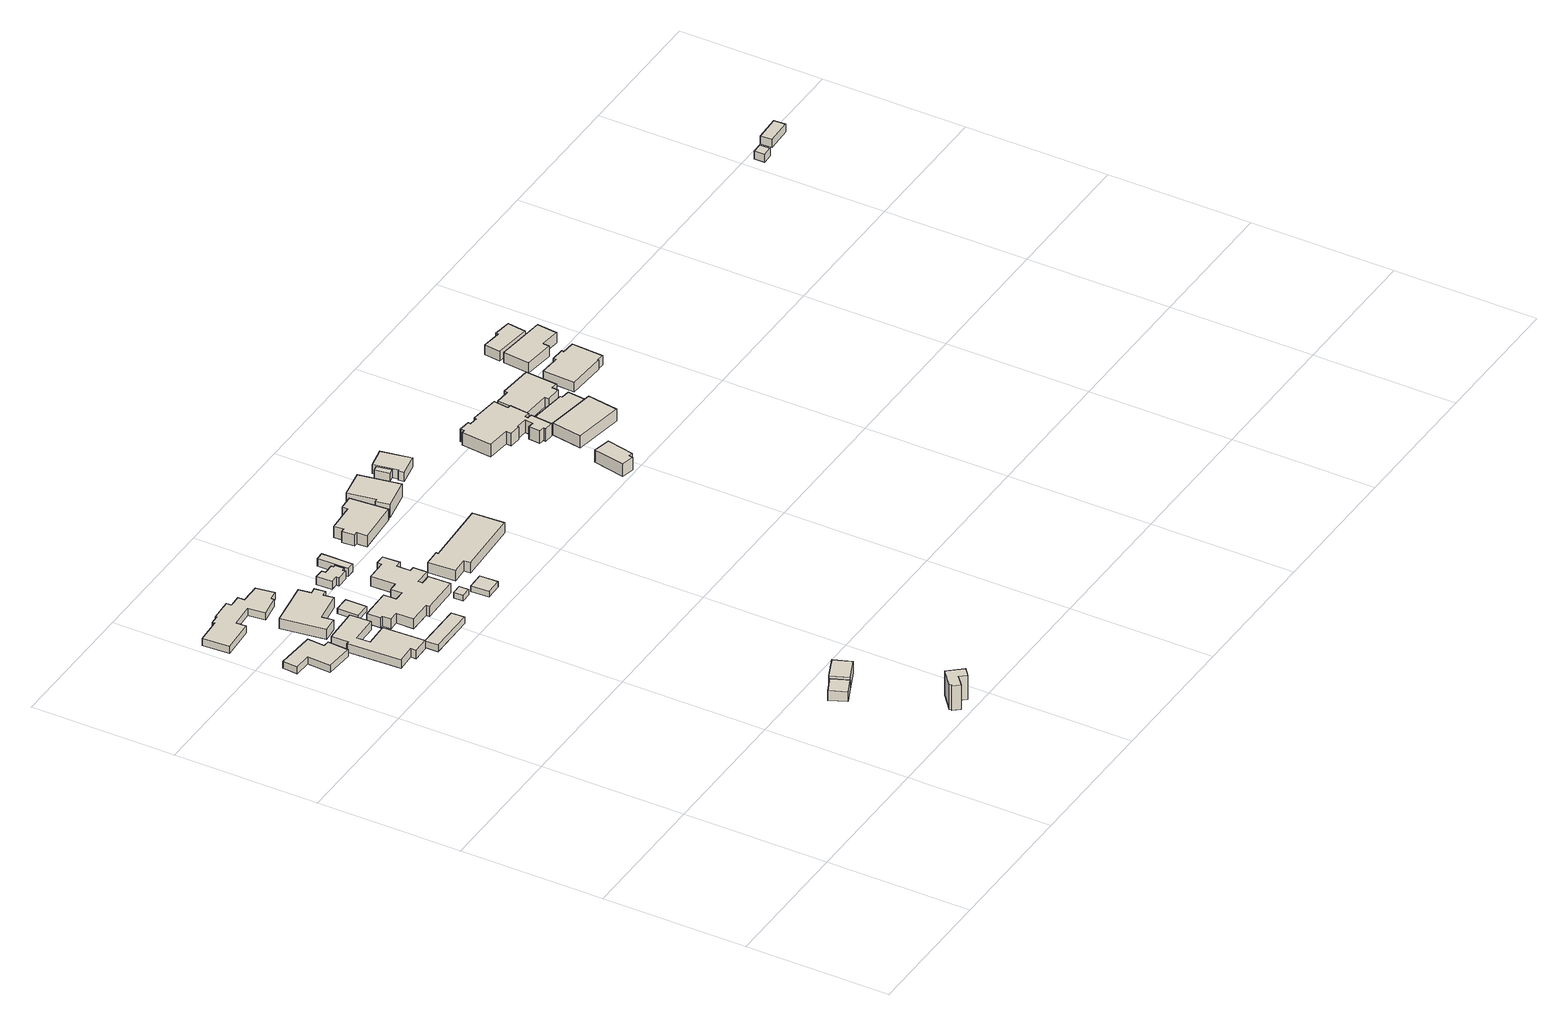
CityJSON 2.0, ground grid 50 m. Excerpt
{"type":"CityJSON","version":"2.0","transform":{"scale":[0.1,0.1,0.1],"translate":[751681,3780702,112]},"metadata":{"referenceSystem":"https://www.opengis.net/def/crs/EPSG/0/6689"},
"CityObjects":{
"building1":{"type":"Building","attributes":{"class":"3001","usage":"461","yearOfConstruction":"0001","measuredHeight":3.1,"storeysAboveGround":9999,"storeysBelowGround":9999,"RiverFloodingRiskAttribute.description":"4","RiverFloodingRiskAttribute.rank":"2","RiverFloodingRiskAttribute.depth":0.574,"RiverFloodingRiskAttribute.adminType":"2","RiverFloodingRiskAttribute.scale":"1","RiverFloodingRiskAttribute.duration":2.5,"BuildingDetailAttribute.totalFloorArea":-9999,"BuildingDetailAttribute.buildingFootprintArea":-9999,"BuildingDetailAttribute.buildingStructureType":"611","BuildingDetailAttribute.fireproofStructureType":"1011","BuildingDetailAttribute.landUseType":"231","BuildingDetailAttribute.specifiedBuildingCoverageRate":-9999,"BuildingDetailAttribute.specifiedFloorAreaRate":-9999,"BuildingDetailAttribute.buildingHeight":-9999,"BuildingDetailAttribute.surveyYear":"0001","BuildingIDAttribute.prefecture":"35","BuildingIDAttribute.city":"35215"},"address":[{"country":"日本","locality":"山口県周南市大字米光米光上"}],"geometry":[{"type":"Solid","lod":"1","boundaries":[[[[0,1,2,3,4,5,6,7]],[[6,8,9,7]],[[5,10,8,6]],[[4,11,10,5]],[[3,12,11,4]],[[2,13,12,3]],[[1,14,13,2]],[[0,15,14,1]],[[7,9,15,0]],[[8,10,11,12,13,14,15,9]]]]}]},
"building2":{"type":"Building","attributes":{"class":"3001","usage":"461","yearOfConstruction":"0001","measuredHeight":6.3,"storeysAboveGround":9999,"storeysBelowGround":9999,"RiverFloodingRiskAttribute.description":"4","RiverFloodingRiskAttribute.rank":"1","RiverFloodingRiskAttribute.depth":0.335,"RiverFloodingRiskAttribute.adminType":"2","RiverFloodingRiskAttribute.scale":"1","RiverFloodingRiskAttribute.duration":2.9,"BuildingDetailAttribute.totalFloorArea":-9999,"BuildingDetailAttribute.buildingFootprintArea":-9999,"BuildingDetailAttribute.buildingStructureType":"611","BuildingDetailAttribute.fireproofStructureType":"1011","BuildingDetailAttribute.landUseType":"231","BuildingDetailAttribute.specifiedBuildingCoverageRate":-9999,"BuildingDetailAttribute.specifiedFloorAreaRate":-9999,"BuildingDetailAttribute.buildingHeight":-9999,"BuildingDetailAttribute.surveyYear":"0001","BuildingIDAttribute.prefecture":"35","BuildingIDAttribute.city":"35215"},"address":[{"country":"日本","locality":"山口県周南市大字米光米光上"}],"geometry":[{"type":"Solid","lod":"1","boundaries":[[[[16,17,18,19,20,21,22,23,24,25,26,27]],[[26,28,29,27]],[[25,30,28,26]],[[24,31,30,25]],[[23,32,31,24]],[[22,33,32,23]],[[21,34,33,22]],[[20,35,34,21]],[[19,36,35,20]],[[18,37,36,19]],[[17,38,37,18]],[[16,39,38,17]],[[27,29,39,16]],[[28,30,31,32,33,34,35,36,37,38,39,29]]]]}]},
"building3":{"type":"Building","attributes":{"class":"3001","usage":"461","yearOfConstruction":"0001","measuredHeight":4.3,"storeysAboveGround":9999,"storeysBelowGround":9999,"RiverFloodingRiskAttribute.description":"4","RiverFloodingRiskAttribute.rank":"2","RiverFloodingRiskAttribute.depth":1.68,"RiverFloodingRiskAttribute.adminType":"2","RiverFloodingRiskAttribute.scale":"2","RiverFloodingRiskAttribute.duration":1.9,"BuildingDetailAttribute.totalFloorArea":-9999,"BuildingDetailAttribute.buildingFootprintArea":-9999,"BuildingDetailAttribute.buildingStructureType":"611","BuildingDetailAttribute.fireproofStructureType":"1011","BuildingDetailAttribute.landUseType":"231","BuildingDetailAttribute.specifiedBuildingCoverageRate":-9999,"BuildingDetailAttribute.specifiedFloorAreaRate":-9999,"BuildingDetailAttribute.buildingHeight":-9999,"BuildingDetailAttribute.surveyYear":"0001","BuildingIDAttribute.prefecture":"35","BuildingIDAttribute.city":"35215"},"address":[{"country":"日本","locality":"山口県周南市大字米光米光上"}],"geometry":[{"type":"Solid","lod":"1","boundaries":[[[[40,41,42,43,44,45,46,47,48,49,50,51,52,53,54,55,56,57]],[[56,58,59,57]],[[55,60,58,56]],[[54,61,60,55]],[[53,62,61,54]],[[52,63,62,53]],[[51,64,63,52]],[[50,65,64,51]],[[49,66,65,50]],[[48,67,66,49]],[[47,68,67,48]],[[46,69,68,47]],[[45,70,69,46]],[[44,71,70,45]],[[43,72,71,44]],[[42,73,72,43]],[[41,74,73,42]],[[40,75,74,41]],[[57,59,75,40]],[[58,60,61,62,63,64,65,66,67,68,69,70,71,72,73,74,75,59]]]]}]},
"building4":{"type":"Building","attributes":{"class":"3001","usage":"461","yearOfConstruction":"0001","measuredHeight":4.8,"storeysAboveGround":9999,"storeysBelowGround":9999,"RiverFloodingRiskAttribute.description":"4","RiverFloodingRiskAttribute.rank":"1","RiverFloodingRiskAttribute.depth":0.196,"RiverFloodingRiskAttribute.adminType":"2","RiverFloodingRiskAttribute.scale":"1","RiverFloodingRiskAttribute.duration":2,"BuildingDetailAttribute.totalFloorArea":-9999,"BuildingDetailAttribute.buildingFootprintArea":-9999,"BuildingDetailAttribute.buildingStructureType":"611","BuildingDetailAttribute.fireproofStructureType":"1011","BuildingDetailAttribute.landUseType":"231","BuildingDetailAttribute.specifiedBuildingCoverageRate":-9999,"BuildingDetailAttribute.specifiedFloorAreaRate":-9999,"BuildingDetailAttribute.buildingHeight":-9999,"BuildingDetailAttribute.surveyYear":"0001","BuildingIDAttribute.prefecture":"35","BuildingIDAttribute.city":"35215"},"address":[{"country":"日本","locality":"山口県周南市大字米光米光上"}],"geometry":[{"type":"Solid","lod":"1","boundaries":[[[[76,77,78,79]],[[78,80,81,79]],[[77,82,80,78]],[[76,83,82,77]],[[79,81,83,76]],[[80,82,83,81]]]]}]},
"building5":{"type":"Building","attributes":{"class":"3001","usage":"461","yearOfConstruction":"0001","measuredHeight":6.4,"storeysAboveGround":9999,"storeysBelowGround":9999,"RiverFloodingRiskAttribute.description":"4","RiverFloodingRiskAttribute.rank":"2","RiverFloodingRiskAttribute.depth":2.05,"RiverFloodingRiskAttribute.adminType":"2","RiverFloodingRiskAttribute.scale":"2","RiverFloodingRiskAttribute.duration":2.2,"BuildingDetailAttribute.totalFloorArea":-9999,"BuildingDetailAttribute.buildingFootprintArea":-9999,"BuildingDetailAttribute.buildingStructureType":"611","BuildingDetailAttribute.fireproofStructureType":"1011","BuildingDetailAttribute.landUseType":"231","BuildingDetailAttribute.specifiedBuildingCoverageRate":-9999,"BuildingDetailAttribute.specifiedFloorAreaRate":-9999,"BuildingDetailAttribute.buildingHeight":-9999,"BuildingDetailAttribute.surveyYear":"0001","BuildingIDAttribute.prefecture":"35","BuildingIDAttribute.city":"35215"},"address":[{"country":"日本","locality":"山口県周南市大字米光米光上"}],"geometry":[{"type":"Solid","lod":"1","boundaries":[[[[84,85,86,87,88,89,90,91,92,93]],[[92,94,95,93]],[[91,96,94,92]],[[90,97,96,91]],[[89,98,97,90]],[[88,99,98,89]],[[87,100,99,88]],[[86,101,100,87]],[[85,102,101,86]],[[84,103,102,85]],[[93,95,103,84]],[[94,96,97,98,99,100,101,102,103,95]]]]}]},
"building6":{"type":"Building","attributes":{"class":"3001","usage":"461","yearOfConstruction":"0001","measuredHeight":9.2,"storeysAboveGround":9999,"storeysBelowGround":9999,"BuildingDetailAttribute.totalFloorArea":-9999,"BuildingDetailAttribute.buildingFootprintArea":-9999,"BuildingDetailAttribute.buildingStructureType":"611","BuildingDetailAttribute.fireproofStructureType":"1011","BuildingDetailAttribute.landUseType":"231","BuildingDetailAttribute.specifiedBuildingCoverageRate":-9999,"BuildingDetailAttribute.specifiedFloorAreaRate":-9999,"BuildingDetailAttribute.buildingHeight":-9999,"BuildingDetailAttribute.surveyYear":"0001","BuildingIDAttribute.prefecture":"35","BuildingIDAttribute.city":"35215"},"address":[{"country":"日本","locality":"山口県周南市大字米光米光上"}],"geometry":[{"type":"Solid","lod":"1","boundaries":[[[[104,105,106,107,108,109,110,111]],[[110,112,113,111]],[[109,114,112,110]],[[108,115,114,109]],[[107,116,115,108]],[[106,117,116,107]],[[105,118,117,106]],[[104,119,118,105]],[[111,113,119,104]],[[112,114,115,116,117,118,119,113]]]]}]},
"building7":{"type":"Building","attributes":{"class":"3003","usage":"461","yearOfConstruction":"0001","measuredHeight":3.3,"storeysAboveGround":9999,"storeysBelowGround":9999,"RiverFloodingRiskAttribute.description":"4","RiverFloodingRiskAttribute.rank":"2","RiverFloodingRiskAttribute.depth":1.26,"RiverFloodingRiskAttribute.adminType":"2","RiverFloodingRiskAttribute.scale":"1","RiverFloodingRiskAttribute.duration":6.4,"BuildingDetailAttribute.totalFloorArea":-9999,"BuildingDetailAttribute.buildingFootprintArea":-9999,"BuildingDetailAttribute.buildingStructureType":"611","BuildingDetailAttribute.fireproofStructureType":"1011","BuildingDetailAttribute.landUseType":"231","BuildingDetailAttribute.specifiedBuildingCoverageRate":-9999,"BuildingDetailAttribute.specifiedFloorAreaRate":-9999,"BuildingDetailAttribute.buildingHeight":-9999,"BuildingDetailAttribute.surveyYear":"0001","BuildingIDAttribute.prefecture":"35","BuildingIDAttribute.city":"35215"},"address":[{"country":"日本","locality":"山口県周南市大字米光米光上"}],"geometry":[{"type":"Solid","lod":"1","boundaries":[[[[120,121,122,123]],[[122,124,125,123]],[[121,126,124,122]],[[120,127,126,121]],[[123,125,127,120]],[[124,126,127,125]]]]}]},
"building8":{"type":"Building","attributes":{"class":"3003","usage":"461","yearOfConstruction":"0001","measuredHeight":2,"storeysAboveGround":9999,"storeysBelowGround":9999,"RiverFloodingRiskAttribute.description":"4","RiverFloodingRiskAttribute.rank":"1","RiverFloodingRiskAttribute.depth":0.029,"RiverFloodingRiskAttribute.adminType":"2","RiverFloodingRiskAttribute.scale":"1","RiverFloodingRiskAttribute.duration":2.2,"BuildingDetailAttribute.totalFloorArea":-9999,"BuildingDetailAttribute.buildingFootprintArea":-9999,"BuildingDetailAttribute.buildingStructureType":"611","BuildingDetailAttribute.fireproofStructureType":"1011","BuildingDetailAttribute.landUseType":"231","BuildingDetailAttribute.specifiedBuildingCoverageRate":-9999,"BuildingDetailAttribute.specifiedFloorAreaRate":-9999,"BuildingDetailAttribute.buildingHeight":-9999,"BuildingDetailAttribute.surveyYear":"0001","BuildingIDAttribute.prefecture":"35","BuildingIDAttribute.city":"35215"},"address":[{"country":"日本","locality":"山口県周南市大字米光米光上"}],"geometry":[{"type":"Solid","lod":"1","boundaries":[[[[128,129,130,131]],[[130,132,133,131]],[[129,134,132,130]],[[128,135,134,129]],[[131,133,135,128]],[[132,134,135,133]]]]}]},
"building9":{"type":"Building","attributes":{"class":"3001","usage":"461","yearOfConstruction":"0001","measuredHeight":4.9,"storeysAboveGround":9999,"storeysBelowGround":9999,"RiverFloodingRiskAttribute.description":"4","RiverFloodingRiskAttribute.rank":"1","RiverFloodingRiskAttribute.depth":0.303,"RiverFloodingRiskAttribute.adminType":"2","RiverFloodingRiskAttribute.scale":"1","RiverFloodingRiskAttribute.duration":2,"BuildingDetailAttribute.totalFloorArea":-9999,"BuildingDetailAttribute.buildingFootprintArea":-9999,"BuildingDetailAttribute.buildingStructureType":"611","BuildingDetailAttribute.fireproofStructureType":"1011","BuildingDetailAttribute.landUseType":"231","BuildingDetailAttribute.specifiedBuildingCoverageRate":-9999,"BuildingDetailAttribute.specifiedFloorAreaRate":-9999,"BuildingDetailAttribute.buildingHeight":-9999,"BuildingDetailAttribute.surveyYear":"0001","BuildingIDAttribute.prefecture":"35","BuildingIDAttribute.city":"35215"},"address":[{"country":"日本","locality":"山口県周南市大字米光米光上"}],"geometry":[{"type":"Solid","lod":"1","boundaries":[[[[136,137,138,139]],[[138,140,141,139]],[[137,142,140,138]],[[136,143,142,137]],[[139,141,143,136]],[[140,142,143,141]]]]}]},
"building10":{"type":"Building","attributes":{"class":"3001","usage":"461","yearOfConstruction":"0001","measuredHeight":6.1,"storeysAboveGround":9999,"storeysBelowGround":9999,"RiverFloodingRiskAttribute.description":"4","RiverFloodingRiskAttribute.rank":"1","RiverFloodingRiskAttribute.depth":0.135,"RiverFloodingRiskAttribute.adminType":"2","RiverFloodingRiskAttribute.scale":"1","RiverFloodingRiskAttribute.duration":3.1,"BuildingDetailAttribute.totalFloorArea":-9999,"BuildingDetailAttribute.buildingFootprintArea":-9999,"BuildingDetailAttribute.buildingStructureType":"611","BuildingDetailAttribute.fireproofStructureType":"1011","BuildingDetailAttribute.landUseType":"231","BuildingDetailAttribute.specifiedBuildingCoverageRate":-9999,"BuildingDetailAttribute.specifiedFloorAreaRate":-9999,"BuildingDetailAttribute.buildingHeight":-9999,"BuildingDetailAttribute.surveyYear":"0001","BuildingIDAttribute.prefecture":"35","BuildingIDAttribute.city":"35215"},"address":[{"country":"日本","locality":"山口県周南市大字米光米光上"}],"geometry":[{"type":"Solid","lod":"1","boundaries":[[[[144,145,146,147,148,149,150,151,152,153,154,155,156,157,158,159,160,161,162,163,164,165,166,167,168,169]],[[168,170,171,169]],[[167,172,170,168]],[[166,173,172,167]],[[165,174,173,166]],[[164,175,174,165]],[[163,176,175,164]],[[162,177,176,163]],[[161,178,177,162]],[[160,179,178,161]],[[159,180,179,160]],[[158,181,180,159]],[[157,182,181,158]],[[156,183,182,157]],[[155,184,183,156]],[[154,185,184,155]],[[153,186,185,154]],[[152,187,186,153]],[[151,188,187,152]],[[150,189,188,151]],[[149,190,189,150]],[[148,191,190,149]],[[147,192,191,148]],[[146,193,192,147]],[[145,194,193,146]],[[144,195,194,145]],[[169,171,195,144]],[[170,172,173,174,175,176,177,178,179,180,181,182,183,184,185,186,187,188,189,190,191,192,193,194,195,171]]]]}]},
"building11":{"type":"Building","attributes":{"class":"3001","usage":"461","yearOfConstruction":"0001","measuredHeight":3,"storeysAboveGround":9999,"storeysBelowGround":9999,"RiverFloodingRiskAttribute.description":"4","RiverFloodingRiskAttribute.rank":"2","RiverFloodingRiskAttribute.depth":1.84,"RiverFloodingRiskAttribute.adminType":"2","RiverFloodingRiskAttribute.scale":"2","RiverFloodingRiskAttribute.duration":2.2,"BuildingDetailAttribute.totalFloorArea":-9999,"BuildingDetailAttribute.buildingFootprintArea":-9999,"BuildingDetailAttribute.buildingStructureType":"611","BuildingDetailAttribute.fireproofStructureType":"1011","BuildingDetailAttribute.landUseType":"231","BuildingDetailAttribute.specifiedBuildingCoverageRate":-9999,"BuildingDetailAttribute.specifiedFloorAreaRate":-9999,"BuildingDetailAttribute.buildingHeight":-9999,"BuildingDetailAttribute.surveyYear":"0001","BuildingIDAttribute.prefecture":"35","BuildingIDAttribute.city":"35215"},"address":[{"country":"日本","locality":"山口県周南市大字米光米光上"}],"geometry":[{"type":"Solid","lod":"1","boundaries":[[[[196,197,198,199,200,201,202,203,204,205,206,207]],[[206,208,209,207]],[[205,210,208,206]],[[204,211,210,205]],[[203,212,211,204]],[[202,213,212,203]],[[201,214,213,202]],[[200,215,214,201]],[[199,216,215,200]],[[198,217,216,199]],[[197,218,217,198]],[[196,219,218,197]],[[207,209,219,196]],[[208,210,211,212,213,214,215,216,217,218,219,209]]]]}]},
"building12":{"type":"Building","attributes":{"class":"3003","usage":"461","yearOfConstruction":"0001","measuredHeight":2.1,"storeysAboveGround":9999,"storeysBelowGround":9999,"RiverFloodingRiskAttribute.description":"4","RiverFloodingRiskAttribute.rank":"2","RiverFloodingRiskAttribute.depth":0.839,"RiverFloodingRiskAttribute.adminType":"2","RiverFloodingRiskAttribute.scale":"1","RiverFloodingRiskAttribute.duration":3.1,"BuildingDetailAttribute.totalFloorArea":-9999,"BuildingDetailAttribute.buildingFootprintArea":-9999,"BuildingDetailAttribute.buildingStructureType":"611","BuildingDetailAttribute.fireproofStructureType":"1011","BuildingDetailAttribute.landUseType":"231","BuildingDetailAttribute.specifiedBuildingCoverageRate":-9999,"BuildingDetailAttribute.specifiedFloorAreaRate":-9999,"BuildingDetailAttribute.buildingHeight":-9999,"BuildingDetailAttribute.surveyYear":"0001","BuildingIDAttribute.prefecture":"35","BuildingIDAttribute.city":"35215"},"address":[{"country":"日本","locality":"山口県周南市大字米光米光上"}],"geometry":[{"type":"Solid","lod":"1","boundaries":[[[[220,221,222,223]],[[222,224,225,223]],[[221,226,224,222]],[[220,227,226,221]],[[223,225,227,220]],[[224,226,227,225]]]]}]},
"building13":{"type":"Building","attributes":{"class":"3003","usage":"461","yearOfConstruction":"0001","measuredHeight":3,"storeysAboveGround":9999,"storeysBelowGround":9999,"RiverFloodingRiskAttribute.description":"4","RiverFloodingRiskAttribute.rank":"2","RiverFloodingRiskAttribute.depth":2.14,"RiverFloodingRiskAttribute.adminType":"2","RiverFloodingRiskAttribute.scale":"2","RiverFloodingRiskAttribute.duration":2.3,"BuildingDetailAttribute.totalFloorArea":-9999,"BuildingDetailAttribute.buildingFootprintArea":-9999,"BuildingDetailAttribute.buildingStructureType":"611","BuildingDetailAttribute.fireproofStructureType":"1011","BuildingDetailAttribute.landUseType":"231","BuildingDetailAttribute.specifiedBuildingCoverageRate":-9999,"BuildingDetailAttribute.specifiedFloorAreaRate":-9999,"BuildingDetailAttribute.buildingHeight":-9999,"BuildingDetailAttribute.surveyYear":"0001","BuildingIDAttribute.prefecture":"35","BuildingIDAttribute.city":"35215"},"address":[{"country":"日本","locality":"山口県周南市大字米光米光上"}],"geometry":[{"type":"Solid","lod":"1","boundaries":[[[[228,229,230,231]],[[230,232,233,231]],[[229,234,232,230]],[[228,235,234,229]],[[231,233,235,228]],[[232,234,235,233]]]]}]},
"building14":{"type":"Building","attributes":{"class":"3001","usage":"461","yearOfConstruction":"0001","measuredHeight":3.3,"storeysAboveGround":9999,"storeysBelowGround":9999,"RiverFloodingRiskAttribute.description":"4","RiverFloodingRiskAttribute.rank":"2","RiverFloodingRiskAttribute.depth":0.809,"RiverFloodingRiskAttribute.adminType":"2","RiverFloodingRiskAttribute.scale":"1","RiverFloodingRiskAttribute.duration":6.5,"BuildingDetailAttribute.totalFloorArea":-9999,"BuildingDetailAttribute.buildingFootprintArea":-9999,"BuildingDetailAttribute.buildingStructureType":"611","BuildingDetailAttribute.fireproofStructureType":"1011","BuildingDetailAttribute.landUseType":"231","BuildingDetailAttribute.specifiedBuildingCoverageRate":-9999,"BuildingDetailAttribute.specifiedFloorAreaRate":-9999,"BuildingDetailAttribute.buildingHeight":-9999,"BuildingDetailAttribute.surveyYear":"0001","BuildingIDAttribute.prefecture":"35","BuildingIDAttribute.city":"35215"},"address":[{"country":"日本","locality":"山口県周南市大字米光米光上"}],"geometry":[{"type":"Solid","lod":"1","boundaries":[[[[236,237,238,239]],[[238,240,241,239]],[[237,242,240,238]],[[236,243,242,237]],[[239,241,243,236]],[[240,242,243,241]]]]}]},
"building15":{"type":"Building","attributes":{"class":"3001","usage":"461","yearOfConstruction":"0001","measuredHeight":5.7,"storeysAboveGround":9999,"storeysBelowGround":9999,"RiverFloodingRiskAttribute.description":"4","RiverFloodingRiskAttribute.rank":"1","RiverFloodingRiskAttribute.depth":0.335,"RiverFloodingRiskAttribute.adminType":"2","RiverFloodingRiskAttribute.scale":"1","RiverFloodingRiskAttribute.duration":3.1,"BuildingDetailAttribute.totalFloorArea":-9999,"BuildingDetailAttribute.buildingFootprintArea":-9999,"BuildingDetailAttribute.buildingStructureType":"611","BuildingDetailAttribute.fireproofStructureType":"1011","BuildingDetailAttribute.landUseType":"231","BuildingDetailAttribute.specifiedBuildingCoverageRate":-9999,"BuildingDetailAttribute.specifiedFloorAreaRate":-9999,"BuildingDetailAttribute.buildingHeight":-9999,"BuildingDetailAttribute.surveyYear":"0001","BuildingIDAttribute.prefecture":"35","BuildingIDAttribute.city":"35215"},"address":[{"country":"日本","locality":"山口県周南市大字米光米光上"}],"geometry":[{"type":"Solid","lod":"1","boundaries":[[[[244,245,246,247,248,249,250,251]],[[250,252,253,251]],[[249,254,252,250]],[[248,255,254,249]],[[247,256,255,248]],[[246,257,256,247]],[[245,258,257,246]],[[244,259,258,245]],[[251,253,259,244]],[[252,254,255,256,257,258,259,253]]]]}]},
"building16":{"type":"Building","attributes":{"class":"3001","usage":"461","yearOfConstruction":"0001","measuredHeight":6.4,"storeysAboveGround":9999,"storeysBelowGround":9999,"RiverFloodingRiskAttribute.description":"4","RiverFloodingRiskAttribute.rank":"2","RiverFloodingRiskAttribute.depth":1.6,"RiverFloodingRiskAttribute.adminType":"2","RiverFloodingRiskAttribute.scale":"2","RiverFloodingRiskAttribute.duration":2.3,"BuildingDetailAttribute.totalFloorArea":-9999,"BuildingDetailAttribute.buildingFootprintArea":-9999,"BuildingDetailAttribute.buildingStructureType":"611","BuildingDetailAttribute.fireproofStructureType":"1011","BuildingDetailAttribute.landUseType":"231","BuildingDetailAttribute.specifiedBuildingCoverageRate":-9999,"BuildingDetailAttribute.specifiedFloorAreaRate":-9999,"BuildingDetailAttribute.buildingHeight":-9999,"BuildingDetailAttribute.surveyYear":"0001","BuildingIDAttribute.prefecture":"35","BuildingIDAttribute.city":"35215"},"address":[{"country":"日本","locality":"山口県周南市大字米光米光上"}],"geometry":[{"type":"Solid","lod":"1","boundaries":[[[[260,261,262,263,264,265,266,267,268,269]],[[268,270,271,269]],[[267,272,270,268]],[[266,273,272,267]],[[265,274,273,266]],[[264,275,274,265]],[[263,276,275,264]],[[262,277,276,263]],[[261,278,277,262]],[[260,279,278,261]],[[269,271,279,260]],[[270,272,273,274,275,276,277,278,279,271]]]]}]},
"building17":{"type":"Building","attributes":{"class":"3001","usage":"461","yearOfConstruction":"0001","measuredHeight":6.3,"storeysAboveGround":9999,"storeysBelowGround":9999,"RiverFloodingRiskAttribute.description":"4","RiverFloodingRiskAttribute.rank":"2","RiverFloodingRiskAttribute.depth":1.53,"RiverFloodingRiskAttribute.adminType":"2","RiverFloodingRiskAttribute.scale":"2","RiverFloodingRiskAttribute.duration":1.5,"BuildingDetailAttribute.totalFloorArea":-9999,"BuildingDetailAttribute.buildingFootprintArea":-9999,"BuildingDetailAttribute.buildingStructureType":"611","BuildingDetailAttribute.fireproofStructureType":"1011","BuildingDetailAttribute.landUseType":"231","BuildingDetailAttribute.specifiedBuildingCoverageRate":-9999,"BuildingDetailAttribute.specifiedFloorAreaRate":-9999,"BuildingDetailAttribute.buildingHeight":-9999,"BuildingDetailAttribute.surveyYear":"0001","BuildingIDAttribute.prefecture":"35","BuildingIDAttribute.city":"35215"},"address":[{"country":"日本","locality":"山口県周南市大字米光米光上"}],"geometry":[{"type":"Solid","lod":"1","boundaries":[[[[280,281,282,283,284,285]],[[284,286,287,285]],[[283,288,286,284]],[[282,289,288,283]],[[281,290,289,282]],[[280,291,290,281]],[[285,287,291,280]],[[286,288,289,290,291,287]]]]}]},
"building18":{"type":"Building","attributes":{"class":"3003","usage":"461","yearOfConstruction":"0001","measuredHeight":3,"storeysAboveGround":9999,"storeysBelowGround":9999,"RiverFloodingRiskAttribute.description":"4","RiverFloodingRiskAttribute.rank":"2","RiverFloodingRiskAttribute.depth":1.66,"RiverFloodingRiskAttribute.adminType":"2","RiverFloodingRiskAttribute.scale":"2","RiverFloodingRiskAttribute.duration":1.5,"BuildingDetailAttribute.totalFloorArea":-9999,"BuildingDetailAttribute.buildingFootprintArea":-9999,"BuildingDetailAttribute.buildingStructureType":"611","BuildingDetailAttribute.fireproofStructureType":"1011","BuildingDetailAttribute.landUseType":"231","BuildingDetailAttribute.specifiedBuildingCoverageRate":-9999,"BuildingDetailAttribute.specifiedFloorAreaRate":-9999,"BuildingDetailAttribute.buildingHeight":-9999,"BuildingDetailAttribute.surveyYear":"0001","BuildingIDAttribute.prefecture":"35","BuildingIDAttribute.city":"35215"},"address":[{"country":"日本","locality":"山口県周南市大字米光米光上"}],"geometry":[{"type":"Solid","lod":"1","boundaries":[[[[292,293,294,295]],[[294,296,297,295]],[[293,298,296,294]],[[292,299,298,293]],[[295,297,299,292]],[[296,298,299,297]]]]}]},
"building19":{"type":"Building","attributes":{"class":"3001","usage":"461","yearOfConstruction":"0001","measuredHeight":3.7,"storeysAboveGround":9999,"storeysBelowGround":9999,"RiverFloodingRiskAttribute.description":"4","RiverFloodingRiskAttribute.rank":"2","RiverFloodingRiskAttribute.depth":1.53,"RiverFloodingRiskAttribute.adminType":"2","RiverFloodingRiskAttribute.scale":"2","RiverFloodingRiskAttribute.duration":1.5,"BuildingDetailAttribute.totalFloorArea":-9999,"BuildingDetailAttribute.buildingFootprintArea":-9999,"BuildingDetailAttribute.buildingStructureType":"611","BuildingDetailAttribute.fireproofStructureType":"1011","BuildingDetailAttribute.landUseType":"231","BuildingDetailAttribute.specifiedBuildingCoverageRate":-9999,"BuildingDetailAttribute.specifiedFloorAreaRate":-9999,"BuildingDetailAttribute.buildingHeight":-9999,"BuildingDetailAttribute.surveyYear":"0001","BuildingIDAttribute.prefecture":"35","BuildingIDAttribute.city":"35215"},"address":[{"country":"日本","locality":"山口県周南市大字米光米光上"}],"geometry":[{"type":"Solid","lod":"1","boundaries":[[[[300,301,302,303,304,305]],[[304,306,307,305]],[[303,308,306,304]],[[302,309,308,303]],[[301,310,309,302]],[[300,311,310,301]],[[305,307,311,300]],[[306,308,309,310,311,307]]]]}]},
"building20":{"type":"Building","attributes":{"class":"3001","usage":"461","yearOfConstruction":"0001","measuredHeight":5.8,"storeysAboveGround":9999,"storeysBelowGround":9999,"RiverFloodingRiskAttribute.description":"4","RiverFloodingRiskAttribute.rank":"2","RiverFloodingRiskAttribute.depth":0.512,"RiverFloodingRiskAttribute.adminType":"2","RiverFloodingRiskAttribute.scale":"1","RiverFloodingRiskAttribute.duration":5.8,"BuildingDetailAttribute.totalFloorArea":-9999,"BuildingDetailAttribute.buildingFootprintArea":-9999,"BuildingDetailAttribute.buildingStructureType":"611","BuildingDetailAttribute.fireproofStructureType":"1011","BuildingDetailAttribute.landUseType":"231","BuildingDetailAttribute.specifiedBuildingCoverageRate":-9999,"BuildingDetailAttribute.specifiedFloorAreaRate":-9999,"BuildingDetailAttribute.buildingHeight":-9999,"BuildingDetailAttribute.surveyYear":"0001","BuildingIDAttribute.prefecture":"35","BuildingIDAttribute.city":"35215"},"address":[{"country":"日本","locality":"山口県周南市大字米光米光上"}],"geometry":[{"type":"Solid","lod":"1","boundaries":[[[[312,313,314,315,316,317]],[[316,318,319,317]],[[315,320,318,316]],[[314,321,320,315]],[[313,322,321,314]],[[312,323,322,313]],[[317,319,323,312]],[[318,320,321,322,323,319]]]]}]},
"building21":{"type":"Building","attributes":{"class":"3001","usage":"461","yearOfConstruction":"0001","measuredHeight":6.5,"storeysAboveGround":9999,"storeysBelowGround":9999,"RiverFloodingRiskAttribute.description":"4","RiverFloodingRiskAttribute.rank":"2","RiverFloodingRiskAttribute.depth":1.95,"RiverFloodingRiskAttribute.adminType":"2","RiverFloodingRiskAttribute.scale":"2","RiverFloodingRiskAttribute.duration":2.2,"BuildingDetailAttribute.totalFloorArea":-9999,"BuildingDetailAttribute.buildingFootprintArea":-9999,"BuildingDetailAttribute.buildingStructureType":"611","BuildingDetailAttribute.fireproofStructureType":"1011","BuildingDetailAttribute.landUseType":"231","BuildingDetailAttribute.specifiedBuildingCoverageRate":-9999,"BuildingDetailAttribute.specifiedFloorAreaRate":-9999,"BuildingDetailAttribute.buildingHeight":-9999,"BuildingDetailAttribute.surveyYear":"0001","BuildingIDAttribute.prefecture":"35","BuildingIDAttribute.city":"35215"},"address":[{"country":"日本","locality":"山口県周南市大字米光米光上"}],"geometry":[{"type":"Solid","lod":"1","boundaries":[[[[324,325,326,327,328,329,330,331,332,333,334,335,336,337,338,339,340,341,342,343,344,345,346,347,348,349]],[[348,350,351,349]],[[347,352,350,348]],[[346,353,352,347]],[[345,354,353,346]],[[344,355,354,345]],[[343,356,355,344]],[[342,357,356,343]],[[341,358,357,342]],[[340,359,358,341]],[[339,360,359,340]],[[338,361,360,339]],[[337,362,361,338]],[[336,363,362,337]],[[335,364,363,336]],[[334,365,364,335]],[[333,366,365,334]],[[332,367,366,333]],[[331,368,367,332]],[[330,369,368,331]],[[329,370,369,330]],[[328,371,370,329]],[[327,372,371,328]],[[326,373,372,327]],[[325,374,373,326]],[[324,375,374,325]],[[349,351,375,324]],[[350,352,353,354,355,356,357,358,359,360,361,362,363,364,365,366,367,368,369,370,371,372,373,374,375,351]]]]}]},
"building22":{"type":"Building","attributes":{"class":"3001","usage":"461","yearOfConstruction":"0001","measuredHeight":4.9,"storeysAboveGround":9999,"storeysBelowGround":9999,"RiverFloodingRiskAttribute.description":"4","RiverFloodingRiskAttribute.rank":"2","RiverFloodingRiskAttribute.depth":2.4,"RiverFloodingRiskAttribute.adminType":"2","RiverFloodingRiskAttribute.scale":"2","RiverFloodingRiskAttribute.duration":2.3,"BuildingDetailAttribute.totalFloorArea":-9999,"BuildingDetailAttribute.buildingFootprintArea":-9999,"BuildingDetailAttribute.buildingStructureType":"611","BuildingDetailAttribute.fireproofStructureType":"1011","BuildingDetailAttribute.landUseType":"231","BuildingDetailAttribute.specifiedBuildingCoverageRate":-9999,"BuildingDetailAttribute.specifiedFloorAreaRate":-9999,"BuildingDetailAttribute.buildingHeight":-9999,"BuildingDetailAttribute.surveyYear":"0001","BuildingIDAttribute.prefecture":"35","BuildingIDAttribute.city":"35215"},"address":[{"country":"日本","locality":"山口県周南市大字米光米光上"}],"geometry":[{"type":"Solid","lod":"1","boundaries":[[[[376,377,378,379]],[[378,380,381,379]],[[377,382,380,378]],[[376,383,382,377]],[[379,381,383,376]],[[380,382,383,381]]]]}]},
"building23":{"type":"Building","attributes":{"class":"3001","usage":"461","yearOfConstruction":"0001","measuredHeight":2.5,"storeysAboveGround":9999,"storeysBelowGround":9999,"RiverFloodingRiskAttribute.description":"4","RiverFloodingRiskAttribute.rank":"2","RiverFloodingRiskAttribute.depth":2.17,"RiverFloodingRiskAttribute.adminType":"2","RiverFloodingRiskAttribute.scale":"2","RiverFloodingRiskAttribute.duration":2.3,"BuildingDetailAttribute.totalFloorArea":-9999,"BuildingDetailAttribute.buildingFootprintArea":-9999,"BuildingDetailAttribute.buildingStructureType":"611","BuildingDetailAttribute.fireproofStructureType":"1011","BuildingDetailAttribute.landUseType":"231","BuildingDetailAttribute.specifiedBuildingCoverageRate":-9999,"BuildingDetailAttribute.specifiedFloorAreaRate":-9999,"BuildingDetailAttribute.buildingHeight":-9999,"BuildingDetailAttribute.surveyYear":"0001","BuildingIDAttribute.prefecture":"35","BuildingIDAttribute.city":"35215"},"address":[{"country":"日本","locality":"山口県周南市大字米光米光上"}],"geometry":[{"type":"Solid","lod":"1","boundaries":[[[[384,385,386,387,388,389]],[[388,390,391,389]],[[387,392,390,388]],[[386,393,392,387]],[[385,394,393,386]],[[384,395,394,385]],[[389,391,395,384]],[[390,392,393,394,395,391]]]]}]},
"building24":{"type":"Building","attributes":{"class":"3001","usage":"461","yearOfConstruction":"0001","measuredHeight":3.9,"storeysAboveGround":9999,"storeysBelowGround":9999,"RiverFloodingRiskAttribute.description":"4","RiverFloodingRiskAttribute.rank":"2","RiverFloodingRiskAttribute.depth":2.04,"RiverFloodingRiskAttribute.adminType":"2","RiverFloodingRiskAttribute.scale":"2","RiverFloodingRiskAttribute.duration":1.8,"BuildingDetailAttribute.totalFloorArea":-9999,"BuildingDetailAttribute.buildingFootprintArea":-9999,"BuildingDetailAttribute.buildingStructureType":"611","BuildingDetailAttribute.fireproofStructureType":"1011","BuildingDetailAttribute.landUseType":"231","BuildingDetailAttribute.specifiedBuildingCoverageRate":-9999,"BuildingDetailAttribute.specifiedFloorAreaRate":-9999,"BuildingDetailAttribute.buildingHeight":-9999,"BuildingDetailAttribute.surveyYear":"0001","BuildingIDAttribute.prefecture":"35","BuildingIDAttribute.city":"35215"},"address":[{"country":"日本","locality":"山口県周南市大字米光米光上"}],"geometry":[{"type":"Solid","lod":"1","boundaries":[[[[396,397,398,399,400,401,402,403,404,405]],[[404,406,407,405]],[[403,408,406,404]],[[402,409,408,403]],[[401,410,409,402]],[[400,411,410,401]],[[399,412,411,400]],[[398,413,412,399]],[[397,414,413,398]],[[396,415,414,397]],[[405,407,415,396]],[[406,408,409,410,411,412,413,414,415,407]]]]}]},
"building25":{"type":"Building","attributes":{"class":"3001","usage":"461","yearOfConstruction":"0001","measuredHeight":6.5,"storeysAboveGround":9999,"storeysBelowGround":9999,"RiverFloodingRiskAttribute.description":"4","RiverFloodingRiskAttribute.rank":"2","RiverFloodingRiskAttribute.depth":1.59,"RiverFloodingRiskAttribute.adminType":"2","RiverFloodingRiskAttribute.scale":"2","RiverFloodingRiskAttribute.duration":1.5,"BuildingDetailAttribute.totalFloorArea":-9999,"BuildingDetailAttribute.buildingFootprintArea":-9999,"BuildingDetailAttribute.buildingStructureType":"611","BuildingDetailAttribute.fireproofStructureType":"1011","BuildingDetailAttribute.landUseType":"231","BuildingDetailAttribute.specifiedBuildingCoverageRate":-9999,"BuildingDetailAttribute.specifiedFloorAreaRate":-9999,"BuildingDetailAttribute.buildingHeight":-9999,"BuildingDetailAttribute.surveyYear":"0001","BuildingIDAttribute.prefecture":"35","BuildingIDAttribute.city":"35215"},"address":[{"country":"日本","locality":"山口県周南市大字米光米光上"}],"geometry":[{"type":"Solid","lod":"1","boundaries":[[[[416,417,418,419,420,421,422,423,424,425]],[[424,426,427,425]],[[423,428,426,424]],[[422,429,428,423]],[[421,430,429,422]],[[420,431,430,421]],[[419,432,431,420]],[[418,433,432,419]],[[417,434,433,418]],[[416,435,434,417]],[[425,427,435,416]],[[426,428,429,430,431,432,433,434,435,427]]]]}]},
"building26":{"type":"Building","attributes":{"class":"3001","usage":"461","yearOfConstruction":"0001","measuredHeight":5.1,"storeysAboveGround":9999,"storeysBelowGround":9999,"RiverFloodingRiskAttribute.description":"4","RiverFloodingRiskAttribute.rank":"2","RiverFloodingRiskAttribute.depth":1.7,"RiverFloodingRiskAttribute.adminType":"2","RiverFloodingRiskAttribute.scale":"2","RiverFloodingRiskAttribute.duration":1.5,"BuildingDetailAttribute.totalFloorArea":-9999,"BuildingDetailAttribute.buildingFootprintArea":-9999,"BuildingDetailAttribute.buildingStructureType":"611","BuildingDetailAttribute.fireproofStructureType":"1011","BuildingDetailAttribute.landUseType":"231","BuildingDetailAttribute.specifiedBuildingCoverageRate":-9999,"BuildingDetailAttribute.specifiedFloorAreaRate":-9999,"BuildingDetailAttribute.buildingHeight":-9999,"BuildingDetailAttribute.surveyYear":"0001","BuildingIDAttribute.prefecture":"35","BuildingIDAttribute.city":"35215"},"address":[{"country":"日本","locality":"山口県周南市大字米光米光上"}],"geometry":[{"type":"Solid","lod":"1","boundaries":[[[[436,437,438,439,440,441]],[[440,442,443,441]],[[439,444,442,440]],[[438,445,444,439]],[[437,446,445,438]],[[436,447,446,437]],[[441,443,447,436]],[[442,444,445,446,447,443]]]]}]},
"building27":{"type":"Building","attributes":{"class":"3001","usage":"461","yearOfConstruction":"0001","measuredHeight":4.2,"storeysAboveGround":9999,"storeysBelowGround":9999,"RiverFloodingRiskAttribute.description":"4","RiverFloodingRiskAttribute.rank":"2","RiverFloodingRiskAttribute.depth":1.57,"RiverFloodingRiskAttribute.adminType":"2","RiverFloodingRiskAttribute.scale":"2","RiverFloodingRiskAttribute.duration":1.4,"BuildingDetailAttribute.totalFloorArea":-9999,"BuildingDetailAttribute.buildingFootprintArea":-9999,"BuildingDetailAttribute.buildingStructureType":"611","BuildingDetailAttribute.fireproofStructureType":"1011","BuildingDetailAttribute.landUseType":"231","BuildingDetailAttribute.specifiedBuildingCoverageRate":-9999,"BuildingDetailAttribute.specifiedFloorAreaRate":-9999,"BuildingDetailAttribute.buildingHeight":-9999,"BuildingDetailAttribute.surveyYear":"0001","BuildingIDAttribute.prefecture":"35","BuildingIDAttribute.city":"35215"},"address":[{"country":"日本","locality":"山口県周南市大字米光米光上"}],"geometry":[{"type":"Solid","lod":"1","boundaries":[[[[448,449,450,451,452,453]],[[452,454,455,453]],[[451,456,454,452]],[[450,457,456,451]],[[449,458,457,450]],[[448,459,458,449]],[[453,455,459,448]],[[454,456,457,458,459,455]]]]}]},
"building28":{"type":"Building","attributes":{"class":"3001","usage":"461","yearOfConstruction":"0001","measuredHeight":3,"storeysAboveGround":9999,"storeysBelowGround":9999,"RiverFloodingRiskAttribute.description":"4","RiverFloodingRiskAttribute.rank":"1","RiverFloodingRiskAttribute.depth":0.226,"RiverFloodingRiskAttribute.adminType":"2","RiverFloodingRiskAttribute.scale":"2","RiverFloodingRiskAttribute.duration":0,"BuildingDetailAttribute.totalFloorArea":-9999,"BuildingDetailAttribute.buildingFootprintArea":-9999,"BuildingDetailAttribute.buildingStructureType":"611","BuildingDetailAttribute.fireproofStructureType":"1011","BuildingDetailAttribute.landUseType":"231","BuildingDetailAttribute.specifiedBuildingCoverageRate":-9999,"BuildingDetailAttribute.specifiedFloorAreaRate":-9999,"BuildingDetailAttribute.buildingHeight":-9999,"BuildingDetailAttribute.surveyYear":"0001","BuildingIDAttribute.prefecture":"35","BuildingIDAttribute.city":"35215"},"address":[{"country":"日本","locality":"山口県周南市大字米光米光上"}],"geometry":[{"type":"Solid","lod":"1","boundaries":[[[[460,461,462,463]],[[462,464,465,463]],[[461,466,464,462]],[[460,467,466,461]],[[463,465,467,460]],[[464,466,467,465]]]]}]},
"building29":{"type":"Building","attributes":{"class":"3001","usage":"461","yearOfConstruction":"0001","measuredHeight":3,"storeysAboveGround":9999,"storeysBelowGround":9999,"BuildingDetailAttribute.totalFloorArea":-9999,"BuildingDetailAttribute.buildingFootprintArea":-9999,"BuildingDetailAttribute.buildingStructureType":"611","BuildingDetailAttribute.fireproofStructureType":"1011","BuildingDetailAttribute.landUseType":"231","BuildingDetailAttribute.specifiedBuildingCoverageRate":-9999,"BuildingDetailAttribute.specifiedFloorAreaRate":-9999,"BuildingDetailAttribute.buildingHeight":-9999,"BuildingDetailAttribute.surveyYear":"0001","BuildingIDAttribute.prefecture":"35","BuildingIDAttribute.city":"35215"},"address":[{"country":"日本","locality":"山口県周南市大字米光米光上"}],"geometry":[{"type":"Solid","lod":"1","boundaries":[[[[468,469,470,471]],[[470,472,473,471]],[[469,474,472,470]],[[468,475,474,469]],[[471,473,475,468]],[[472,474,475,473]]]]}]}
},
"vertices":[
[168,1854,22],[190,1853,22],[185,1780,22],[86,1787,22],[91,1867,22],[31,1870,22],[35,1923,22],[172,1913,22],[35,1923,48],[172,1913,48],[31,1870,48],[91,1867,48],[86,1787,48],[185,1780,48],[190,1853,48],[168,1854,48],
[247,1784,20],[249,1738,20],[332,1742,20],[338,1597,20],[279,1595,20],[279,1614,20],[214,1611,20],[206,1796,20],[216,1796,20],[213,1855,20],[339,1861,20],[342,1788,20],[339,1861,52],[342,1788,52],[213,1855,52],[216,1796,52],[206,1796,52],[214,1611,52],[279,1614,52],[279,1595,52],[338,1597,52],[332,1742,52],[249,1738,52],[247,1784,52],
[241,2197,31],[242,2174,31],[310,2175,31],[320,2111,31],[287,2107,31],[288,2096,31],[214,2085,31],[207,2144,31],[125,2138,31],[127,2103,31],[11,2095,31],[4,2188,31],[93,2194,31],[92,2202,31],[121,2204,31],[121,2209,31],[198,2213,31],[198,2195,31],[198,2213,58],[198,2195,58],[121,2209,58],[121,2204,58],[92,2202,58],[93,2194,58],[4,2188,58],[11,2095,58],[127,2103,58],[125,2138,58],[207,2144,58],[214,2085,58],[288,2096,58],[287,2107,58],[320,2111,58],[310,2175,58],[242,2174,58],[241,2197,58],
[752,351,7],[726,408,7],[783,434,7],[808,376,7],[783,434,44],[808,376,44],[726,408,44],[752,351,44],
[387,2013,27],[392,1976,27],[372,1973,27],[378,1937,27],[271,1921,27],[277,1883,27],[224,1876,27],[201,2030,27],[359,2053,27],[365,2010,27],[359,2053,65],[365,2010,65],[201,2030,65],[224,1876,65],[277,1883,65],[271,1921,65],[378,1937,65],[372,1973,65],[392,1976,65],[387,2013,65],
[898,16,42],[879,39,42],[845,9,42],[827,31,42],[831,34,42],[826,40,42],[884,88,42],[925,39,42],[884,88,134],[925,39,134],[826,40,134],[831,34,134],[827,31,134],[845,9,134],[879,39,134],[898,16,134],
[518,1561,13],[352,1560,13],[352,1606,13],[517,1607,13],[352,1606,38],[517,1607,38],[352,1560,38],[518,1561,38],
[407,1841,28],[354,1840,28],[354,1913,28],[406,1914,28],[354,1913,48],[406,1914,48],[354,1840,48],[407,1841,48],
[811,378,6],[785,439,6],[864,472,6],[889,411,6],[864,472,50],[889,411,50],[785,439,50],[811,378,50],
[637,1854,26],[615,1854,26],[616,1806,26],[633,1806,26],[634,1758,26],[579,1757,26],[580,1742,26],[616,1743,26],[618,1667,26],[482,1663,26],[482,1675,26],[403,1674,26],[402,1734,26],[369,1733,26],[368,1764,26],[358,1764,26],[357,1812,26],[466,1815,26],[467,1771,26],[502,1771,26],[501,1810,26],[532,1811,26],[530,1896,26],[600,1898,26],[600,1914,26],[635,1914,26],[600,1914,63],[635,1914,63],[600,1898,63],[530,1896,63],[532,1811,63],[501,1810,63],[502,1771,63],[467,1771,63],[466,1815,63],[357,1812,63],[358,1764,63],[368,1764,63],[369,1733,63],[402,1734,63],[403,1674,63],[482,1675,63],[482,1663,63],[618,1667,63],[616,1743,63],[580,1742,63],[579,1757,63],[634,1758,63],[633,1806,63],[616,1806,63],[615,1854,63],[637,1854,63],
[483,2027,31],[519,2028,31],[519,2020,31],[528,2021,31],[529,1988,31],[518,1987,31],[518,1977,31],[477,1976,31],[477,1987,31],[451,1987,31],[449,2041,31],[483,2041,31],[449,2041,61],[483,2041,61],[451,1987,61],[477,1987,61],[477,1976,61],[518,1977,61],[518,1987,61],[529,1988,61],[528,2021,61],[519,2020,61],[519,2028,61],[483,2027,61],
[640,1615,24],[604,1614,24],[603,1648,24],[639,1649,24],[603,1648,45],[639,1649,45],[604,1614,45],[640,1615,45],
[562,1978,30],[534,1978,30],[534,2085,30],[561,2085,30],[534,2085,60],[561,2085,60],[534,1978,60],[562,1978,60],
[678,1566,9],[675,1629,9],[735,1631,9],[737,1568,9],[735,1631,30],[737,1568,30],[675,1629,30],[678,1566,30],
[967,1788,23],[972,1678,23],[742,1666,23],[740,1689,23],[684,1686,23],[679,1781,23],[735,1784,23],[735,1776,23],[735,1784,62],[735,1776,62],[679,1781,62],[684,1686,62],[740,1689,62],[742,1666,62],[972,1678,62],[967,1788,62],
[694,2002,31],[692,2037,31],[679,2036,31],[676,2080,31],[688,2081,31],[686,2114,31],[786,2121,31],[785,2141,31],[836,2144,31],[846,2013,31],[836,2144,73],[846,2013,73],[785,2141,73],[786,2121,73],[686,2114,73],[688,2081,73],[676,2080,73],[679,2036,73],[692,2037,73],[694,2002,73],
[859,2014,32],[850,2062,32],[861,2063,32],[843,2160,32],[942,2177,32],[968,2034,32],[942,2177,82],[968,2034,82],[843,2160,82],[861,2063,82],[850,2062,82],[859,2014,82],
[1015,2103,37],[1005,2154,37],[1026,2158,37],[1036,2107,37],[1026,2158,67],[1036,2107,67],[1005,2154,67],[1015,2103,67],
[1041,2068,33],[1037,2088,33],[1042,2089,33],[1027,2173,33],[1099,2187,33],[1119,2083,33],[1099,2187,67],[1119,2083,67],[1027,2173,67],[1042,2089,67],[1037,2088,67],[1041,2068,67],
[1467,1512,21],[1453,1515,21],[1449,1500,21],[1404,1510,21],[1427,1620,21],[1487,1607,21],[1427,1620,68],[1487,1607,68],[1404,1510,68],[1449,1500,68],[1453,1515,68],[1467,1512,68],
[1346,2009,31],[1376,2006,31],[1377,2014,31],[1480,2003,31],[1474,1951,31],[1486,1949,31],[1479,1881,31],[1460,1882,31],[1459,1872,31],[1475,1870,31],[1467,1794,31],[1435,1797,31],[1436,1805,31],[1416,1807,31],[1420,1847,31],[1440,1845,31],[1443,1873,31],[1403,1877,31],[1402,1872,31],[1362,1876,31],[1364,1894,31],[1282,1903,31],[1293,2009,31],[1305,2008,31],[1306,2022,31],[1347,2018,31],[1306,2022,78],[1347,2018,78],[1305,2008,78],[1293,2009,78],[1282,1903,78],[1364,1894,78],[1362,1876,78],[1402,1872,78],[1403,1877,78],[1443,1873,78],[1440,1845,78],[1420,1847,78],[1416,1807,78],[1436,1805,78],[1435,1797,78],[1467,1794,78],[1475,1870,78],[1459,1872,78],[1460,1882,78],[1479,1881,78],[1486,1949,78],[1474,1951,78],[1480,2003,78],[1377,2014,78],[1376,2006,78],[1346,2009,78],
[1633,1661,30],[1458,1689,30],[1475,1795,30],[1650,1768,30],[1475,1795,75],[1650,1768,75],[1458,1689,75],[1633,1661,75],
[1632,1851,32],[1663,1847,32],[1656,1785,32],[1481,1804,32],[1489,1874,32],[1632,1858,32],[1489,1874,53],[1632,1858,53],[1481,1804,53],[1656,1785,53],[1663,1847,53],[1632,1851,53],
[1663,1888,33],[1641,1890,33],[1639,1868,33],[1585,1872,33],[1586,1885,33],[1490,1893,33],[1499,2001,33],[1552,1997,33],[1553,2009,33],[1672,1999,33],[1553,2009,68],[1672,1999,68],[1552,1997,68],[1499,2001,68],[1490,1893,68],[1586,1885,68],[1585,1872,68],[1639,1868,68],[1641,1890,68],[1663,1888,68],
[1814,1948,37],[1861,1945,37],[1854,1835,37],[1828,1837,37],[1828,1834,37],[1691,1842,37],[1697,1954,37],[1767,1949,37],[1768,1959,37],[1815,1956,37],[1768,1959,73],[1815,1956,73],[1767,1949,73],[1697,1954,73],[1691,1842,73],[1828,1834,73],[1828,1837,73],[1854,1835,73],[1861,1945,73],[1814,1948,73],
[1883,2013,38],[1814,2021,38],[1812,1998,38],[1706,2010,38],[1716,2103,38],[1891,2084,38],[1716,2103,77],[1891,2084,77],[1706,2010,77],[1812,1998,77],[1814,2021,77],[1883,2013,77],
[1791,2173,39],[1853,2165,39],[1844,2100,39],[1715,2117,39],[1722,2173,39],[1790,2164,39],[1722,2173,76],[1790,2164,76],[1715,2117,76],[1844,2100,76],[1853,2165,76],[1791,2173,76],
[3009,1903,65],[2973,1902,65],[2972,1938,65],[3008,1939,65],[2972,1938,95],[3008,1939,95],[2973,1902,95],[3009,1903,95],
[3068,1929,50],[3066,1970,50],[3156,1974,50],[3157,1933,50],[3156,1974,80],[3157,1933,80],[3066,1970,80],[3068,1929,80]
]}
